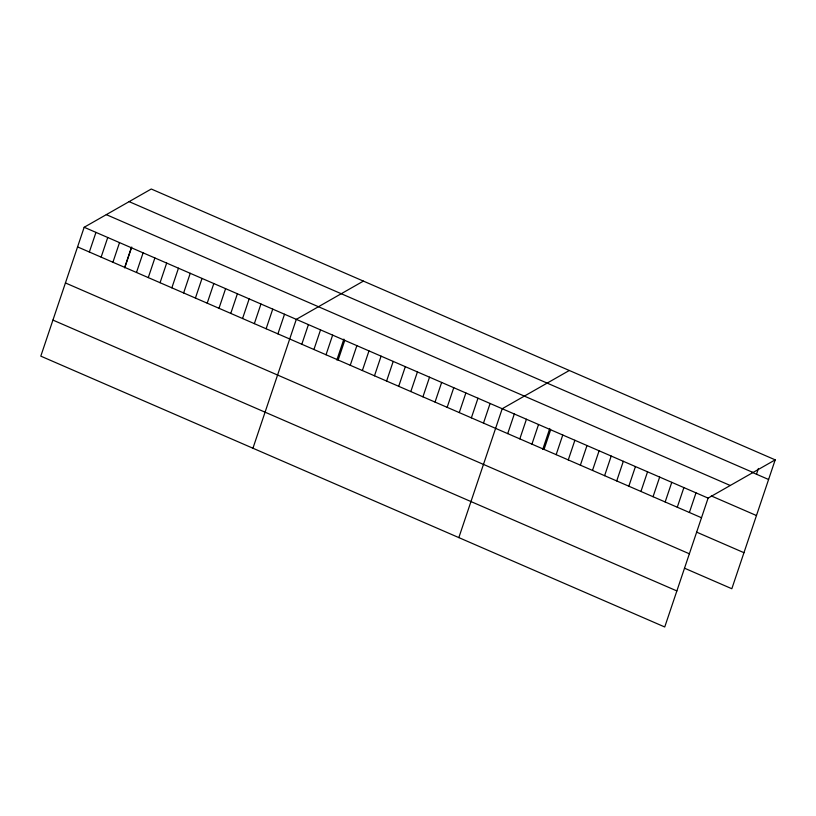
<?xml version="1.0" encoding="UTF-8"?>
<svg xmlns="http://www.w3.org/2000/svg" width="816" height="816" viewBox="0 0 816 816"><rect width="100%" height="100%" fill="white"/><g stroke="black" fill="none" stroke-linecap="round" stroke-linejoin="round"><path stroke-width="1.22" d="M84.17 227.266L40.8 356.143L664.734 626.984L708.104 498.107L775.2 459.857L151.266 189.016L84.17 227.266L708.104 498.107M89.352 252.011L95.962 232.387M101.133 257.132L107.743 237.497M112.924 262.242L119.524 242.617M124.705 267.362L131.315 247.727M124.715 267.913L131.743 247.024M136.486 272.483L143.096 252.848M148.277 277.593L154.887 257.958M160.058 282.713L166.668 263.078M171.85 287.824L178.459 268.189M183.631 292.944L190.24 273.309M195.422 298.054L202.021 278.429M207.203 303.175L213.812 283.54M218.994 308.285L225.593 288.66M230.775 313.405L237.385 293.77M242.556 318.526L249.166 298.891M254.347 323.636L260.957 304.001M266.128 328.756L272.738 309.121M277.919 333.866L284.519 314.242M252.94 448.229L296.31 319.352L363.406 281.102M301.818 344.24L308.417 324.615M313.925 349.503L320.535 329.868M326.033 354.756L332.642 335.121M336.855 359.999L343.883 339.109M338.15 360.019L344.76 340.384M350.258 365.272L356.867 345.637M362.375 370.535L368.975 350.9M374.483 375.788L381.092 356.153M386.6 381.041L393.2 361.417M398.708 386.305L405.317 366.67M410.815 391.558L417.425 371.933M422.933 396.821L429.542 377.186M435.04 402.074L441.65 382.439M447.158 407.337L453.757 387.702M459.265 412.59L465.875 392.955M471.373 417.853L477.982 398.218M483.49 423.106L490.1 403.471M458.837 537.601L502.207 408.734L569.303 370.484M507.715 433.622L514.315 413.987M519.823 438.875L526.432 419.251M531.94 444.139L538.54 424.504M542.752 449.381L549.78 428.482M544.048 449.392L550.657 429.757M556.155 454.655L562.765 435.02M568.273 459.908L574.882 440.273M580.38 465.171L586.99 445.536M592.498 470.424L599.097 450.789M604.605 475.677L611.215 456.052M616.712 480.94L623.322 461.305M628.83 486.193L635.44 466.568M640.937 491.456L647.547 471.821M653.055 496.709L659.665 477.074M665.162 501.973L671.772 482.338M677.28 507.226L683.879 487.591M689.387 512.489L695.997 492.854M756.483 474.239L758.421 468.455M775.2 459.857L731.83 588.734L684.481 568.181M129.122 201.634L753.056 472.484M752.077 472.321L768.59 479.492M106.315 214.639L730.249 485.489M711.317 495.944L756.463 515.539M77.561 246.901L701.495 517.742M696.619 532.134L743.957 552.687M65.433 282.948L689.367 553.789M52.928 320.086L676.872 590.937"/></g></svg>
